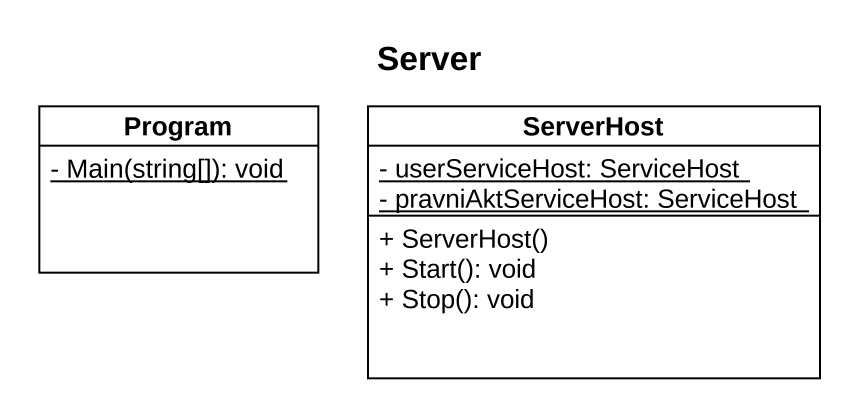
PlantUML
@startuml
title Server
hide circle
hide empty members
skinparam classAttributeIconSize 0
class Program {
  {static} - Main(string[]): void
}
class ServerHost {
  {static} - userServiceHost: ServiceHost
  {static} - pravniAktServiceHost: ServiceHost
  + ServerHost()
  + Start(): void
  + Stop(): void
}
@enduml
